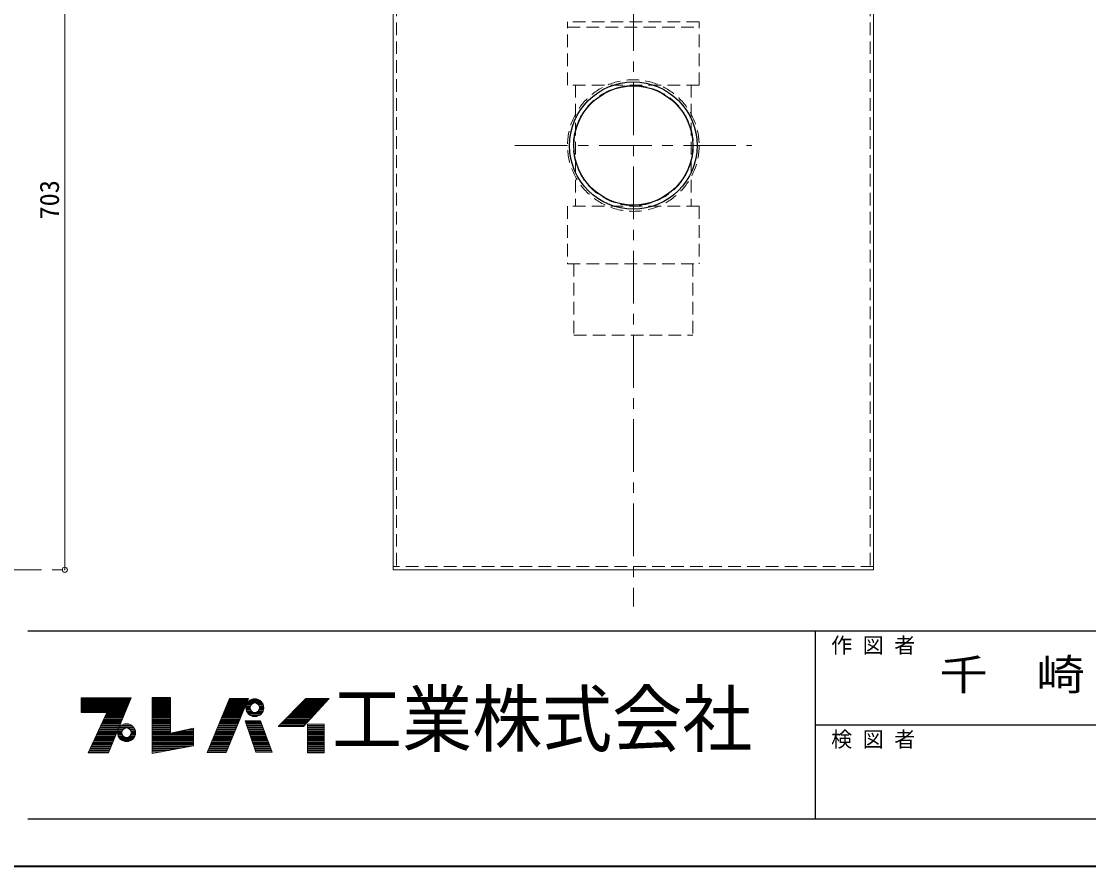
# Model space of a CAD drawing. Units: millimetres at full size, sheet at 1:10; details may follow other scales. Extents: x -2126 to 1924, y -1326 to 1484.
# Drawn here: x -107 to 906, y -1326 to -523 of the extents above; entities that cross this region are included whole.
import ezdxf
from ezdxf.enums import TextEntityAlignment as Align

# ---------------------------------------------------------------- set-up
doc = ezdxf.new("R2010")
doc.units = ezdxf.units.MM
doc.header["$LTSCALE"] = 10
doc.header["$PDMODE"] = 32
doc.header["$PDSIZE"] = 5
doc.linetypes.add('CHAIN1', pattern=[8, 5, -1, 1, -1])
doc.linetypes.add('DASHED1', pattern=[1.8, 1.2, -0.6])
doc.layers.add('0-0_ﾚｲﾔ1', color=4, linetype='Continuous', lineweight=9)
doc.styles.add('ＭＳ ゴシック', font='')
doc.styles.get('ＭＳ ゴシック').set_extended_font_data('MS Gothic')

msp = doc.modelspace()

# ---------------------------------------------------------------- linework, layer by layer
at = {"layer": '0-0_ﾚｲﾔ1', "linetype": 'CHAIN1'}
for p, q in [((473.78, -100.95), (473.78, -1078.95)), ((361.28, -640.95), (586.28, -640.95)), ((-698.22, -1043.95), (-66.22, -1043.95))]:
    msp.add_line(p, q, dxfattribs=at)
at = {"layer": '0-0_ﾚｲﾔ1'}
msp.add_line((-66.22, -1043.95), (-66.22, -340.95), dxfattribs=at)
at = {"layer": '0-0_ﾚｲﾔ1', "linetype": 'DASHED1'}
for p, q in [((248.78, -343.95), (248.78, -1040.95)), ((698.78, -343.95), (698.78, -1040.95)), ((411.28, -583.45), (411.28, -523.45)), ((536.28, -523.45), (411.28, -523.45)), ((536.28, -583.45), (536.28, -523.45)), ((411.28, -528.45), (536.28, -528.45)), ((536.28, -583.45), (411.28, -583.45)), ((418.78, -583.45), (418.78, -698.45)), ((528.78, -583.45), (528.78, -698.45)), ((536.28, -698.45), (536.28, -753.45)), ((411.28, -753.45), (536.28, -753.45)), ((417.28, -753.45), (417.28, -820.95)), ((530.28, -753.45), (530.28, -820.95)), ((417.28, -820.95), (530.28, -820.95)), ((701.78, -1040.95), (245.78, -1040.95))]:
    msp.add_line(p, q, dxfattribs=at)
at = {"layer": '0-0_ﾚｲﾔ1', "color": 7, "lineweight": 18}
for p, q in [((245.78, -345.45), (245.78, -1043.95)), ((701.78, -345.45), (701.78, -1043.95)), ((701.78, -1043.95), (245.78, -1043.95)), ((-24.75, -1217.81), (-3.12, -1165.52)), ((16.83, -1165.31), (16.83, -1218.44)), ((34.26, -1165.31), (16.83, -1165.31)), ((-50.79, -1166.15), (-3.38, -1166.15)), ((-50.79, -1166.57), (-3.55, -1166.57)), ((-50.79, -1167.2), (-3.81, -1167.2)), ((-50.79, -1167.83), (-4.07, -1167.83)), ((-50.79, -1168.46), (-4.33, -1168.46)), ((-50.79, -1169.3), (-4.68, -1169.3)), ((-4.94, -1169.93), (-50.79, -1169.93)), ((-50.79, -1170.56), (-5.2, -1170.56)), ((-50.79, -1171.19), (-5.46, -1171.19)), ((-50.79, -1171.82), (-5.72, -1171.82)), ((-50.79, -1172.45), (-5.98, -1172.45)), ((-50.79, -1172.87), (-6.16, -1172.87)), ((-50.79, -1173.71), (-6.5, -1173.71)), ((-50.79, -1174.34), (-6.77, -1174.34)), ((-50.79, -1174.97), (-7.03, -1174.97)), ((-50.79, -1175.6), (-7.29, -1175.6)), ((16.83, -1166.15), (34.26, -1166.15)), ((16.83, -1166.57), (34.26, -1166.57)), ((16.83, -1167.2), (34.26, -1167.2)), ((16.83, -1167.83), (34.26, -1167.83)), ((16.83, -1168.46), (34.26, -1168.46)), ((16.83, -1169.3), (34.26, -1169.3)), ((16.83, -1169.93), (34.26, -1169.93)), ((16.83, -1170.56), (34.26, -1170.56)), ((16.83, -1171.19), (34.26, -1171.19)), ((16.83, -1171.82), (34.26, -1171.82)), ((16.83, -1172.45), (34.26, -1172.45)), ((16.83, -1172.87), (34.26, -1172.87)), ((16.83, -1173.71), (34.26, -1173.71)), ((16.83, -1174.34), (34.26, -1174.34)), ((16.83, -1174.97), (34.26, -1174.97)), ((16.83, -1175.6), (34.26, -1175.6)), ((90.12, -1166.36), (69.12, -1217.39)), ((86.34, -1175.6), (104.34, -1175.6)), ((86.58, -1174.97), (104.6, -1174.97)), ((86.84, -1174.34), (104.87, -1174.34)), ((86.97, -1217.39), (108.18, -1166.36)), ((87.1, -1173.71), (105.13, -1173.71)), ((87.44, -1172.87), (105.48, -1172.87)), ((87.62, -1172.45), (105.65, -1172.45)), ((87.88, -1171.82), (105.91, -1171.82)), ((88.14, -1171.19), (106.18, -1171.19)), ((88.39, -1170.56), (106.44, -1170.56)), ((88.65, -1169.93), (106.7, -1169.93)), ((88.91, -1169.3), (106.96, -1169.3)), ((89.26, -1168.46), (107.31, -1168.46)), ((89.52, -1167.83), (107.55, -1167.83)), ((89.78, -1167.2), (107.83, -1167.2)), ((90.12, -1166.36), (108.18, -1166.36)), ((105.77, -1174.97), (109.77, -1174.97)), ((105.81, -1174.13), (109.85, -1174.13)), ((105.99, -1173.08), (110.19, -1173.08)), ((106.38, -1171.82), (111.06, -1171.82)), ((106.77, -1170.98), (112.19, -1170.98)), ((107.43, -1169.93), (121.12, -1169.93)), ((108.13, -1169.09), (120.41, -1169.09)), ((109.35, -1168.04), (119.19, -1168.04)), ((110.83, -1167.2), (117.72, -1167.2)), ((121.78, -1170.98), (116.35, -1170.98)), ((122.17, -1171.82), (117.49, -1171.82)), ((122.56, -1173.08), (118.36, -1173.08)), ((122.73, -1174.13), (118.69, -1174.13)), ((118.77, -1174.97), (122.77, -1174.97)), ((153.54, -1175.6), (176.46, -1175.6)), ((154.17, -1174.97), (177.05, -1174.97)), ((154.8, -1174.34), (177.69, -1174.34)), ((155.43, -1173.71), (178.22, -1173.71)), ((156.27, -1172.87), (179, -1172.87)), ((156.69, -1172.45), (179.39, -1172.45)), ((157.32, -1171.82), (179.97, -1171.82)), ((157.95, -1171.19), (180.56, -1171.19)), ((158.58, -1170.56), (181.14, -1170.56)), ((159.21, -1169.93), (181.73, -1169.93)), ((159.84, -1169.3), (182.31, -1169.3)), ((160.47, -1192.82), (185.04, -1166.36)), ((160.68, -1168.46), (183.09, -1168.46)), ((161.31, -1167.83), (183.68, -1167.83)), ((161.94, -1167.2), (184.26, -1167.2)), ((-50.79, -1176.23), (-7.55, -1176.23)), ((-50.79, -1176.86), (-7.81, -1176.86)), ((-50.79, -1177.49), (-8.07, -1177.49)), ((-50.79, -1178.12), (-8.33, -1178.12)), ((-50.79, -1178.75), (-8.59, -1178.75)), ((-26.43, -1179.59), (-50.79, -1179.59)), ((-44.07, -1217.81), (-26.43, -1179.59)), ((-28.95, -1185.05), (-11.2, -1185.05)), ((-10.85, -1184.21), (-28.56, -1184.21)), ((-10.41, -1183.16), (-28.07, -1183.16)), ((-10.15, -1182.53), (-27.78, -1182.53)), ((-9.81, -1181.69), (-27.4, -1181.69)), ((-9.55, -1181.06), (-27.11, -1181.06)), ((-9.2, -1180.22), (-26.72, -1180.22)), ((-8.94, -1179.59), (-26.43, -1179.59)), ((16.83, -1176.23), (34.26, -1176.23)), ((16.83, -1176.86), (34.26, -1176.86)), ((16.83, -1177.49), (34.26, -1177.49)), ((16.83, -1178.12), (34.26, -1178.12)), ((16.83, -1178.75), (34.26, -1178.75)), ((16.83, -1179.59), (34.26, -1179.59)), ((16.83, -1180.22), (34.26, -1180.22)), ((16.83, -1181.06), (34.26, -1181.06)), ((16.83, -1181.69), (34.26, -1181.69)), ((16.83, -1182.53), (34.26, -1182.53)), ((16.83, -1183.16), (34.26, -1183.16)), ((16.83, -1184.21), (34.26, -1184.21)), ((16.83, -1185.05), (34.26, -1185.05)), ((82.43, -1185.05), (100.41, -1185.05)), ((82.78, -1184.21), (100.76, -1184.21)), ((83.21, -1183.16), (101.2, -1183.16)), ((83.47, -1182.53), (101.46, -1182.53)), ((83.81, -1181.69), (101.81, -1181.69)), ((84.07, -1181.06), (102.07, -1181.06)), ((84.42, -1180.22), (102.42, -1180.22)), ((84.68, -1179.59), (102.68, -1179.59)), ((85.02, -1178.75), (103.03, -1178.75)), ((85.28, -1178.12), (103.3, -1178.12)), ((85.54, -1177.49), (103.56, -1177.49)), ((85.8, -1176.86), (103.82, -1176.86)), ((86.06, -1176.23), (104.08, -1176.23)), ((105.84, -1176.02), (109.9, -1176.02)), ((106.04, -1177.07), (110.29, -1177.07)), ((106.38, -1178.12), (111.06, -1178.12)), ((106.88, -1179.17), (112.66, -1179.17)), ((107.59, -1180.22), (120.96, -1180.22)), ((108.34, -1181.06), (120.2, -1181.06)), ((110, -1182.32), (118.54, -1182.32)), ((112, -1183.16), (116.55, -1183.16)), ((121.66, -1179.17), (115.89, -1179.17)), ((122.17, -1178.12), (117.49, -1178.12)), ((122.51, -1177.07), (118.25, -1177.07)), ((122.71, -1176.02), (118.65, -1176.02)), ((144.09, -1185.05), (167.69, -1185.05)), ((144.93, -1184.21), (168.47, -1184.21)), ((145.98, -1183.16), (169.44, -1183.16)), ((146.61, -1182.53), (170.03, -1182.53)), ((147.45, -1181.69), (170.81, -1181.69)), ((148.08, -1181.06), (171.39, -1181.06)), ((148.92, -1180.22), (172.17, -1180.22)), ((149.55, -1179.59), (172.76, -1179.59)), ((150.39, -1178.75), (173.54, -1178.75)), ((151.02, -1178.12), (174.12, -1178.12)), ((151.65, -1177.49), (174.71, -1177.49)), ((152.28, -1176.86), (175.29, -1176.86)), ((152.91, -1176.23), (175.88, -1176.23)), ((-15.54, -1195.55), (-33.79, -1195.55)), ((-15.1, -1194.5), (-33.31, -1194.5)), ((-14.76, -1193.66), (-32.92, -1193.66)), ((-14.32, -1192.61), (-32.44, -1192.61)), ((-32.05, -1191.77), (-13.98, -1191.77)), ((-13.54, -1190.72), (-31.56, -1190.72)), ((-13.11, -1189.67), (-31.08, -1189.67)), ((-12.76, -1188.83), (-30.69, -1188.83)), ((-30.21, -1187.78), (-12.32, -1187.78)), ((-11.98, -1186.94), (-29.82, -1186.94)), ((-11.63, -1186.1), (-29.37, -1186.1)), ((-15.42, -1195.55), (-10.74, -1195.55)), ((-14.92, -1194.5), (-9.14, -1194.5)), ((-14.37, -1193.66), (-0.68, -1193.66)), ((-13.46, -1192.61), (-1.6, -1192.61)), ((-12.45, -1191.77), (-2.61, -1191.77)), ((-10.45, -1190.72), (-4.6, -1190.72)), ((-0.14, -1194.5), (-5.91, -1194.5)), ((0.37, -1195.55), (-4.31, -1195.55)), ((16.83, -1186.1), (34.26, -1186.1)), ((16.83, -1186.94), (34.26, -1186.94)), ((16.83, -1187.78), (34.26, -1187.78)), ((16.83, -1188.83), (34.26, -1188.83)), ((16.83, -1189.67), (34.26, -1189.67)), ((16.83, -1190.72), (34.26, -1190.72)), ((16.83, -1191.77), (34.26, -1191.77)), ((16.83, -1192.61), (34.26, -1192.61)), ((16.83, -1193.66), (34.26, -1193.66)), ((16.83, -1194.5), (34.26, -1194.5)), ((16.83, -1195.55), (34.26, -1195.55)), ((55.89, -1195.55), (50.25, -1195.55)), ((78.11, -1195.55), (96.05, -1195.55)), ((78.54, -1194.5), (96.49, -1194.5)), ((78.89, -1193.66), (96.84, -1193.66)), ((79.32, -1192.61), (97.27, -1192.61)), ((79.67, -1191.77), (97.62, -1191.77)), ((80.1, -1190.72), (98.06, -1190.72)), ((80.53, -1189.67), (98.49, -1189.67)), ((80.88, -1188.83), (98.84, -1188.83)), ((81.3, -1187.78), (99.28, -1187.78)), ((81.65, -1186.94), (99.63, -1186.94)), ((82, -1186.1), (99.98, -1186.1)), ((105.11, -1187.78), (119.81, -1187.78)), ((105.47, -1188.83), (120.2, -1188.83)), ((105.76, -1189.67), (120.51, -1189.67)), ((106.13, -1190.72), (120.89, -1190.72)), ((106.49, -1191.77), (121.28, -1191.77)), ((106.78, -1192.61), (121.59, -1192.61)), ((107.15, -1193.66), (121.98, -1193.66)), ((107.44, -1194.5), (122.29, -1194.5)), ((107.81, -1195.55), (122.68, -1195.55)), ((130.65, -1217.18), (119.73, -1187.57)), ((136.32, -1192.82), (160.47, -1192.82)), ((137.37, -1191.77), (161.45, -1191.77)), ((138.42, -1190.72), (162.42, -1190.72)), ((139.47, -1189.67), (163.4, -1189.67)), ((140.31, -1188.83), (164.18, -1188.83)), ((141.36, -1187.78), (165.15, -1187.78)), ((142.2, -1186.94), (165.93, -1186.94)), ((143.04, -1186.1), (166.71, -1186.1)), ((164.25, -1191.77), (180.21, -1191.77)), ((164.25, -1192.61), (180.21, -1192.61)), ((164.25, -1193.66), (180.21, -1193.66)), ((164.25, -1194.5), (180.21, -1194.5)), ((164.25, -1195.55), (180.21, -1195.55)), ((-19.8, -1205.84), (-38.54, -1205.84)), ((-19.36, -1204.79), (-38.06, -1204.79)), ((-19.01, -1203.95), (-37.67, -1203.95)), ((-18.58, -1202.9), (-37.19, -1202.9)), ((-18.15, -1201.85), (-36.7, -1201.85)), ((-17.62, -1200.59), (-36.09, -1200.59)), ((-17.28, -1199.75), (-35.73, -1199.75)), ((-16.84, -1198.7), (-35.25, -1198.7)), ((-34.86, -1197.86), (-16.49, -1197.86)), ((-16.06, -1196.81), (-34.37, -1196.81)), ((-16.03, -1198.7), (-12.03, -1198.7)), ((-15.99, -1197.86), (-11.95, -1197.86)), ((-15.96, -1199.75), (-11.9, -1199.75)), ((-15.81, -1196.81), (-11.61, -1196.81)), ((-15.81, -1200.59), (-11.61, -1200.59)), ((-15.42, -1201.85), (-10.74, -1201.85)), ((-14.92, -1202.9), (-9.14, -1202.9)), ((-14.21, -1203.95), (-0.84, -1203.95)), ((-13.46, -1204.79), (-1.6, -1204.79)), ((-12.14, -1205.84), (-2.92, -1205.84)), ((-0.14, -1202.9), (-5.91, -1202.9)), ((0.37, -1201.85), (-4.31, -1201.85)), ((0.76, -1196.81), (-3.44, -1196.81)), ((0.76, -1200.59), (-3.44, -1200.59)), ((0.91, -1199.75), (-3.15, -1199.75)), ((0.93, -1197.86), (-3.11, -1197.86)), ((-3.03, -1198.7), (0.97, -1198.7)), ((16.83, -1196.81), (34.26, -1196.81)), ((16.83, -1197.86), (34.26, -1197.86)), ((16.83, -1198.7), (34.26, -1198.7)), ((16.83, -1199.75), (55.89, -1199.75)), ((16.83, -1200.59), (55.89, -1200.59)), ((16.83, -1201.85), (55.89, -1201.85)), ((16.83, -1202.9), (55.89, -1202.9)), ((16.83, -1203.95), (55.89, -1203.95)), ((16.83, -1204.79), (55.89, -1204.79)), ((16.83, -1205.84), (55.89, -1205.84)), ((55.89, -1198.7), (36.14, -1198.7)), ((55.89, -1197.86), (39.91, -1197.86)), ((55.89, -1196.81), (44.61, -1196.81)), ((73.88, -1205.84), (91.77, -1205.84)), ((74.31, -1204.79), (92.21, -1204.79)), ((74.65, -1203.95), (92.56, -1203.95)), ((75.09, -1202.9), (93, -1202.9)), ((75.52, -1201.85), (93.43, -1201.85)), ((76.04, -1200.59), (93.96, -1200.59)), ((76.38, -1199.75), (94.3, -1199.75)), ((76.81, -1198.7), (94.74, -1198.7)), ((77.16, -1197.86), (95.09, -1197.86)), ((77.59, -1196.81), (95.53, -1196.81)), ((108.24, -1196.81), (123.14, -1196.81)), ((108.61, -1197.86), (123.53, -1197.86)), ((108.9, -1198.7), (123.84, -1198.7)), ((109.27, -1199.75), (124.22, -1199.75)), ((109.56, -1200.59), (124.53, -1200.59)), ((110, -1201.85), (125, -1201.85)), ((110.36, -1202.9), (125.39, -1202.9)), ((110.7, -1203.95), (125.77, -1203.95)), ((111.02, -1204.79), (126.08, -1204.79)), ((111.38, -1205.84), (126.47, -1205.84)), ((164.25, -1196.81), (180.21, -1196.81)), ((164.25, -1197.86), (180.21, -1197.86)), ((164.25, -1198.7), (180.21, -1198.7)), ((164.25, -1199.75), (180.21, -1199.75)), ((164.25, -1200.59), (180.21, -1200.59)), ((164.25, -1201.85), (180.21, -1201.85)), ((164.25, -1202.9), (180.21, -1202.9)), ((164.25, -1203.95), (180.21, -1203.95)), ((164.25, -1204.79), (180.21, -1204.79)), ((164.25, -1205.84), (180.21, -1205.84)), ((-23.79, -1215.5), (-43, -1215.5)), ((-23.36, -1214.45), (-42.52, -1214.45)), ((-22.92, -1213.4), (-42.03, -1213.4)), ((-22.4, -1212.14), (-41.45, -1212.14)), ((-21.97, -1211.09), (-40.97, -1211.09)), ((-21.45, -1209.83), (-40.38, -1209.83)), ((-21.1, -1208.99), (-40, -1208.99)), ((-20.66, -1207.94), (-39.51, -1207.94)), ((-20.23, -1206.89), (-39.03, -1206.89)), ((-9.8, -1206.89), (-5.25, -1206.89)), ((16.83, -1206.89), (55.89, -1206.89)), ((16.83, -1207.94), (55.89, -1207.94)), ((16.83, -1208.99), (55.89, -1208.99)), ((16.83, -1209.83), (55.89, -1209.83)), ((16.83, -1211.09), (55.89, -1211.09)), ((16.83, -1212.14), (51.3, -1212.14)), ((16.83, -1213.4), (44.4, -1213.4)), ((16.83, -1214.45), (38.66, -1214.45)), ((16.83, -1215.5), (32.92, -1215.5)), ((69.9, -1215.5), (87.76, -1215.5)), ((70.33, -1214.45), (88.19, -1214.45)), ((70.76, -1213.4), (88.63, -1213.4)), ((71.28, -1212.14), (89.16, -1212.14)), ((71.72, -1211.09), (89.59, -1211.09)), ((72.23, -1209.83), (90.12, -1209.83)), ((72.58, -1208.99), (90.46, -1208.99)), ((73.01, -1207.94), (90.9, -1207.94)), ((73.44, -1206.89), (91.34, -1206.89)), ((111.75, -1206.89), (126.86, -1206.89)), ((112.11, -1207.94), (127.25, -1207.94)), ((112.48, -1208.99), (127.63, -1208.99)), ((112.77, -1209.83), (127.94, -1209.83)), ((113.21, -1211.09), (128.41, -1211.09)), ((113.64, -1212.14), (128.79, -1212.14)), ((114.01, -1213.4), (129.26, -1213.4)), ((114.37, -1214.45), (129.65, -1214.45)), ((114.74, -1215.5), (130.03, -1215.5)), ((164.25, -1206.89), (180.21, -1206.89)), ((164.25, -1207.94), (180.21, -1207.94)), ((164.25, -1208.99), (180.21, -1208.99)), ((164.25, -1209.83), (180.21, -1209.83)), ((164.25, -1211.09), (180.21, -1211.09)), ((164.25, -1212.14), (180.21, -1212.14)), ((164.25, -1213.4), (180.21, -1213.4)), ((164.25, -1214.45), (180.21, -1214.45)), ((164.25, -1215.5), (180.21, -1215.5)), ((-44.07, -1217.81), (-24.75, -1217.81)), ((-24.31, -1216.76), (-43.58, -1216.76)), ((16.83, -1216.76), (26.02, -1216.76)), ((86.97, -1217.39), (69.12, -1217.39)), ((69.38, -1216.76), (87.23, -1216.76)), ((115.18, -1216.76), (130.5, -1216.76)), ((115.32, -1217.18), (130.65, -1217.18)), ((164.25, -1216.76), (180.21, -1216.76))]:
    msp.add_line(p, q, dxfattribs=at)
at = {"layer": '0-0_ﾚｲﾔ1', "color": 6, "lineweight": 25}
for p, q in [((1878.78, -1102.38), (-101.22, -1102.38)), ((646.64, -1280.95), (646.64, -1102.38)), ((1878.78, -1191.67), (646.64, -1191.67)), ((1878.78, -1280.95), (-101.22, -1280.95))]:
    msp.add_line(p, q, dxfattribs=at)
at = {"layer": '0-0_ﾚｲﾔ1', "color": 1, "lineweight": 40}
msp.add_line((1923.78, -1325.95), (-2126.22, -1325.95), dxfattribs=at)
at = {"layer": '0-0_ﾚｲﾔ1', "linetype": 'DASHED1'}
msp.add_lwpolyline([(536.28, -698.45), (411.28, -698.45), (411.28, -753.45)], dxfattribs=at)
at = {"layer": '0-0_ﾚｲﾔ1', "color": 7, "lineweight": 18}
for points in [[(-50.79, -1179.59), (-50.79, -1165.52), (-3.12, -1165.52)], [(16.83, -1218.44), (55.89, -1211.3), (55.89, -1194.29), (34.26, -1199.12), (34.26, -1165.31)], [(136.32, -1192.82), (162.78, -1166.36), (185.04, -1166.36)], [(115.32, -1217.18), (105.03, -1187.57), (119.73, -1187.57)]]:
    msp.add_lwpolyline(points, dxfattribs=at)
msp.add_lwpolyline([(164.25, -1190.72), (164.25, -1217.81), (180.21, -1217.81), (180.21, -1190.72)], close=True, dxfattribs=at)
at = {"layer": '0-0_ﾚｲﾔ1', "linetype": 'DASHED1'}
for radius in [62.5, 57]:
    msp.add_circle((473.78, -640.95), radius, dxfattribs=at)
at = {"layer": '0-0_ﾚｲﾔ1', "color": 5, "lineweight": 25}
for radius in [60.5, 56.6]:
    msp.add_circle((473.78, -640.95), radius, dxfattribs=at)
at = {"layer": '0-0_ﾚｲﾔ1', "color": 7, "lineweight": 18}
for centre, radius in [((114.27, -1174.97), 8.5), ((114.27, -1174.97), 4.5), ((-7.53, -1198.7), 8.5), ((-7.53, -1198.7), 4.5)]:
    msp.add_circle(centre, radius, dxfattribs=at)
at = {"layer": '0-0_ﾚｲﾔ1', "color": 1}
msp.add_point((-66.22, -1043.95), dxfattribs=at)

# ---------------------------------------------------------------- texts
at = {"layer": '0-0_ﾚｲﾔ1', "color": 7, "style": 'ＭＳ ゴシック'}
msp.add_text('703', height=18.33, rotation=90, dxfattribs=at).set_placement((-66.22, -711.2), align=Align.BOTTOM_LEFT)
for s, p in [('作 図 者', (661.64, -1127.38)), ('検 図 者', (661.64, -1216.67))]:
    msp.add_text(s, height=14.66, dxfattribs=at).set_placement(p, align=Align.BOTTOM_LEFT)
for s, height, width, p in [('千\u3000崎', 29.33, 1.15, (764.5, -1167.03)), ('工業株式会社', 51.32, 0.95, (187.71, -1226.67))]:
    msp.add_text(s, height=height, dxfattribs=dict(at, width=width)).set_placement(p, align=Align.BOTTOM_LEFT)

doc.saveas('drawing.dxf')
